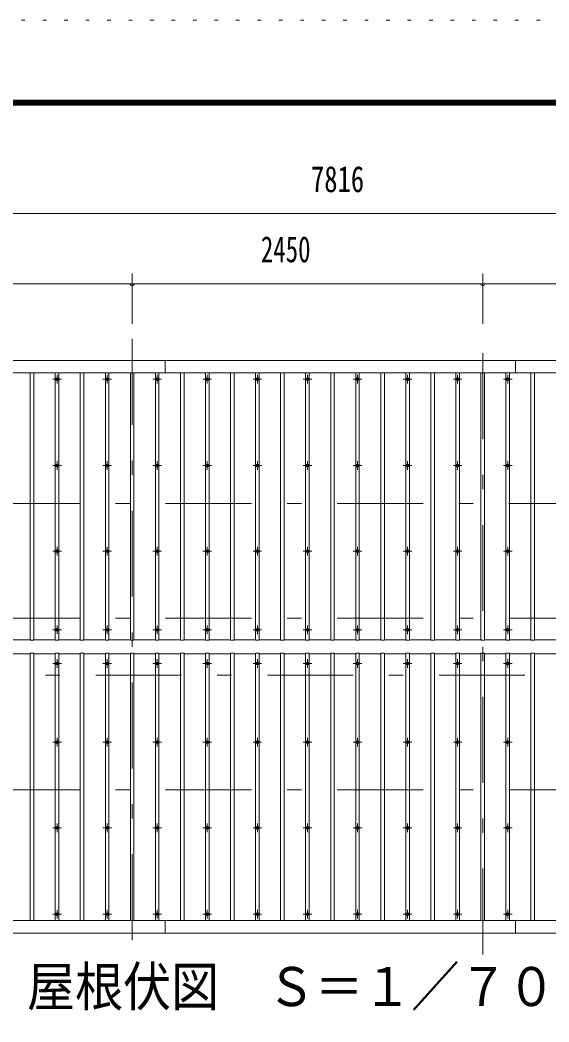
# Model space of a CAD drawing. Units: millimetres, scale not verified, with parts at other scales. Extents: x -32469 to 32469, y -14700 to 14700.
# Drawn here: x -3421 to 276, y 7701 to 14700 of the extents above; entities that cross this region are included whole.
import ezdxf
from ezdxf.enums import TextEntityAlignment as Align

# ---------------------------------------------------------------- set-up
doc = ezdxf.new("R2010")
doc.units = ezdxf.units.MM
doc.header["$LTSCALE"] = 50
doc.linetypes.add('USER3', pattern=[24, 12, -5, 2, -5])
doc.linetypes.add('USER4', pattern=[3, 0.5, -2.5])
for name, color, linetype, lineweight in [('0-2_1-0BOLD', 7, 'Continuous', 18), ('0-3_1-2CENTER', 3, 'USER3', 18), ('0-4_1-4THIN', 4, 'Continuous', 18), ('0-5_1-5DIM', 3, 'Continuous', 18), ('0-C_F-F', 5, 'Continuous', 18), ('0-D_F-E_J_ADD', 3, 'USER4', 18)]:
    doc.layers.add(name, color=color, linetype=linetype, lineweight=lineweight)
doc.styles.add('ＭＳ ゴシック', font='')
doc.styles.get('ＭＳ ゴシック').set_extended_font_data('MS Gothic')

msp = doc.modelspace()

# ---------------------------------------------------------------- linework, layer by layer
at = {"layer": '0-2_1-0BOLD'}
for p, q in [((-2406.94, 12236.05), (-2406.94, 12322.54)), ((43.05, 12236.05), (43.05, 12322.54)), ((-4969.94, 12236.05), (2846.05, 12236.05)), ((2846.05, 8409.03), (-4969.94, 8409.03)), ((-2406.94, 8409.03), (-2406.94, 8322.54)), ((43.05, 8409.03), (43.05, 8322.54))]:
    msp.add_line(p, q, dxfattribs=at)
for points in [[(2846.05, 12322.54), (-4969.94, 12322.54), (-4969.94, 10367.39), (-4929.94, 10367.39), (-4929.94, 12236.05)], [(-4929.94, 8409.03), (-4929.94, 10277.69), (-4969.94, 10277.69), (-4969.94, 8322.54), (2846.05, 8322.54)]]:
    msp.add_lwpolyline(points, dxfattribs=at)
for centre in [(-3161.94, 12191.11), (-2811.94, 12191.11), (-2461.94, 12191.11), (-2111.94, 12191.11), (-1761.94, 12191.11), (-1411.94, 12191.11), (-1061.94, 12191.11), (-711.94, 12191.11), (-361.94, 12191.11), (-11.94, 12191.11), (-3161.94, 11587.41), (-2811.94, 11587.41), (-2461.94, 11587.41), (-2111.94, 11587.41), (-1761.94, 11587.41), (-1411.94, 11587.41), (-1061.94, 11587.41), (-711.94, 11587.41), (-361.94, 11587.41), (-11.94, 11587.41), (-3161.94, 10989.62), (-2811.94, 10989.62), (-2461.94, 10989.62), (-2111.94, 10989.62), (-1761.94, 10989.62), (-1411.94, 10989.62), (-1061.94, 10989.62), (-711.94, 10989.62), (-361.94, 10989.62), (-11.94, 10989.62), (-3161.94, 10439.93), (-2811.94, 10439.93), (-2461.94, 10439.93), (-2111.94, 10439.93), (-1761.94, 10439.93), (-1411.94, 10439.93), (-1061.94, 10439.93), (-711.94, 10439.93), (-361.94, 10439.93), (-11.94, 10439.93), (-3161.94, 10205.15), (-2811.94, 10205.15), (-2461.94, 10205.15), (-2111.94, 10205.15), (-1761.94, 10205.15), (-1411.94, 10205.15), (-1061.94, 10205.15), (-711.94, 10205.15), (-361.94, 10205.15), (-11.94, 10205.15), (-3161.94, 9655.46), (-2811.94, 9655.46), (-2461.94, 9655.46), (-2111.94, 9655.46), (-1761.94, 9655.46), (-1411.94, 9655.46), (-1061.94, 9655.46), (-711.94, 9655.46), (-361.94, 9655.46), (-11.94, 9655.46), (-3161.94, 9057.68), (-2811.94, 9057.68), (-2461.94, 9057.68), (-2111.94, 9057.68), (-1761.94, 9057.68), (-1411.94, 9057.68), (-1061.94, 9057.68), (-711.94, 9057.68), (-361.94, 9057.68), (-11.94, 9057.68), (-3161.94, 8453.97), (-2811.94, 8453.97), (-2461.94, 8453.97), (-2111.94, 8453.97), (-1761.94, 8453.97), (-1411.94, 8453.97), (-1061.94, 8453.97), (-711.94, 8453.97), (-361.94, 8453.97), (-11.94, 8453.97)]:
    msp.add_circle(centre, 10, dxfattribs=at)
at = {"layer": '0-3_1-2CENTER'}
for p, q in [((-2636.94, 12472.55), (-2636.94, 8172.54)), ((-186.94, 8172.54), (-186.94, 12472.55)), ((-3131.95, 12191.11), (-3191.94, 12191.11)), ((-3161.94, 12221.12), (-3161.94, 12161.11)), ((-2781.95, 12191.11), (-2841.94, 12191.11)), ((-2811.94, 12221.12), (-2811.94, 12161.11)), ((-2491.94, 12191.11), (-2431.95, 12191.11)), ((-2461.94, 12221.12), (-2461.94, 12161.11)), ((-2081.95, 12191.11), (-2141.94, 12191.11)), ((-2111.94, 12221.12), (-2111.94, 12161.11)), ((-1791.94, 12191.11), (-1731.95, 12191.11)), ((-1761.94, 12221.12), (-1761.94, 12161.11)), ((-1441.94, 12191.11), (-1381.95, 12191.11)), ((-1411.94, 12221.12), (-1411.94, 12161.11)), ((-1091.94, 12191.11), (-1031.95, 12191.11)), ((-1061.94, 12221.12), (-1061.94, 12161.11)), ((-741.94, 12191.11), (-681.95, 12191.11)), ((-711.94, 12221.12), (-711.94, 12161.11)), ((-391.94, 12191.11), (-331.95, 12191.11)), ((-361.94, 12221.12), (-361.94, 12161.11)), ((18.05, 12191.11), (-41.94, 12191.11)), ((-11.94, 12221.12), (-11.94, 12161.11)), ((-3191.94, 11587.41), (-3131.94, 11587.41)), ((-3161.94, 11617.41), (-3161.94, 11557.41)), ((-2841.94, 11587.41), (-2781.95, 11587.41)), ((-2811.94, 11557.41), (-2811.94, 11617.41)), ((-2431.95, 11587.41), (-2491.94, 11587.41)), ((-2461.94, 11617.41), (-2461.94, 11557.41)), ((-2141.94, 11587.41), (-2081.94, 11587.41)), ((-2111.94, 11557.41), (-2111.94, 11617.41)), ((-1791.94, 11587.41), (-1731.94, 11587.41)), ((-1761.94, 11617.41), (-1761.94, 11557.41)), ((-1441.94, 11587.41), (-1381.94, 11587.41)), ((-1411.94, 11557.41), (-1411.94, 11617.41)), ((-1031.95, 11587.41), (-1091.94, 11587.41)), ((-1061.94, 11617.41), (-1061.94, 11557.41)), ((-741.94, 11587.41), (-681.94, 11587.41)), ((-711.94, 11557.41), (-711.94, 11617.41)), ((-331.95, 11587.41), (-391.94, 11587.41)), ((-361.94, 11617.41), (-361.94, 11557.41)), ((-41.94, 11587.41), (18.06, 11587.41)), ((-11.94, 11557.41), (-11.94, 11617.41)), ((2996.05, 11322.54), (-5291.94, 11322.54)), ((-3131.94, 10989.62), (-3191.94, 10989.62)), ((-3161.94, 10959.62), (-3161.94, 11019.63)), ((-2781.95, 10989.62), (-2841.94, 10989.62)), ((-2811.94, 11019.63), (-2811.94, 10959.62)), ((-2431.95, 10989.62), (-2491.94, 10989.62)), ((-2461.94, 10959.62), (-2461.94, 11019.63)), ((-2141.94, 10989.62), (-2081.94, 10989.62)), ((-2111.94, 11019.63), (-2111.94, 10959.62)), ((-1731.94, 10989.62), (-1791.94, 10989.62)), ((-1761.94, 10959.62), (-1761.94, 11019.63)), ((-1381.94, 10989.62), (-1441.94, 10989.62)), ((-1411.94, 11019.63), (-1411.94, 10959.62)), ((-1031.95, 10989.62), (-1091.94, 10989.62)), ((-1061.94, 10959.62), (-1061.94, 11019.63)), ((-681.94, 10989.62), (-741.94, 10989.62)), ((-711.94, 11019.63), (-711.94, 10959.62)), ((-331.95, 10989.62), (-391.94, 10989.62)), ((-361.94, 10959.62), (-361.94, 11019.63)), ((18.06, 10989.62), (-41.94, 10989.62)), ((-11.94, 11019.63), (-11.94, 10959.62)), ((2996.05, 10522.54), (-5291.94, 10522.54)), ((-3191.94, 10439.93), (-3131.94, 10439.93)), ((-3161.94, 10409.93), (-3161.94, 10469.93)), ((-2841.94, 10439.93), (-2781.95, 10439.93)), ((-2811.94, 10409.93), (-2811.94, 10469.93)), ((-2491.94, 10439.93), (-2431.95, 10439.93)), ((-2461.94, 10409.93), (-2461.94, 10469.93)), ((-2141.94, 10439.93), (-2081.94, 10439.93)), ((-2111.94, 10409.93), (-2111.94, 10469.93)), ((-1791.94, 10439.93), (-1731.94, 10439.93)), ((-1761.94, 10409.93), (-1761.94, 10469.93)), ((-1441.94, 10439.93), (-1381.94, 10439.93)), ((-1411.94, 10409.93), (-1411.94, 10469.93)), ((-1091.94, 10439.93), (-1031.95, 10439.93)), ((-1061.94, 10409.93), (-1061.94, 10469.93)), ((-741.94, 10439.93), (-681.94, 10439.93)), ((-711.94, 10409.93), (-711.94, 10469.93)), ((-391.94, 10439.93), (-331.95, 10439.93)), ((-361.94, 10409.93), (-361.94, 10469.93)), ((-41.94, 10439.93), (18.06, 10439.93)), ((-11.94, 10409.93), (-11.94, 10469.93)), ((-3161.94, 10235.15), (-3161.94, 10175.15)), ((-2811.94, 10235.15), (-2811.94, 10175.15)), ((-2461.94, 10235.15), (-2461.94, 10175.15)), ((-2111.94, 10235.15), (-2111.94, 10175.15)), ((-1761.94, 10235.15), (-1761.94, 10175.15)), ((-1411.94, 10235.15), (-1411.94, 10175.15)), ((-1061.94, 10235.15), (-1061.94, 10175.15)), ((-711.94, 10235.15), (-711.94, 10175.15)), ((-361.94, 10235.15), (-361.94, 10175.15)), ((-11.94, 10235.15), (-11.94, 10175.15)), ((-3191.94, 10205.15), (-3131.94, 10205.15)), ((-2841.94, 10205.15), (-2781.95, 10205.15)), ((-2431.95, 10205.15), (-2491.94, 10205.15)), ((-2141.94, 10205.15), (-2081.94, 10205.15)), ((-1791.94, 10205.15), (-1731.94, 10205.15)), ((-1441.94, 10205.15), (-1381.94, 10205.15)), ((-1031.95, 10205.15), (-1091.94, 10205.15)), ((-741.94, 10205.15), (-681.94, 10205.15)), ((-331.95, 10205.15), (-391.94, 10205.15)), ((-41.94, 10205.15), (18.06, 10205.15)), ((-5291.94, 10122.54), (2996.05, 10122.54)), ((-3161.94, 9685.46), (-3161.94, 9625.46)), ((-2811.94, 9625.46), (-2811.94, 9685.46)), ((-2461.94, 9685.46), (-2461.94, 9625.46)), ((-2111.94, 9625.46), (-2111.94, 9685.46)), ((-1761.94, 9685.46), (-1761.94, 9625.46)), ((-1411.94, 9625.46), (-1411.94, 9685.46)), ((-1061.94, 9685.46), (-1061.94, 9625.46)), ((-711.94, 9625.46), (-711.94, 9685.46)), ((-361.94, 9685.46), (-361.94, 9625.46)), ((-11.94, 9625.46), (-11.94, 9685.46)), ((-3191.94, 9655.46), (-3131.94, 9655.46)), ((-2841.94, 9655.46), (-2781.95, 9655.46)), ((-2491.94, 9655.46), (-2431.95, 9655.46)), ((-2141.94, 9655.46), (-2081.94, 9655.46)), ((-1791.94, 9655.46), (-1731.94, 9655.46)), ((-1441.94, 9655.46), (-1381.94, 9655.46)), ((-1091.94, 9655.46), (-1031.95, 9655.46)), ((-741.94, 9655.46), (-681.94, 9655.46)), ((-391.94, 9655.46), (-331.95, 9655.46)), ((-41.94, 9655.46), (18.06, 9655.46)), ((2996.05, 9322.54), (-5291.94, 9322.54)), ((-3131.94, 9057.68), (-3191.94, 9057.68)), ((-3161.94, 9087.67), (-3161.94, 9027.67)), ((-2841.94, 9057.68), (-2781.95, 9057.68)), ((-2811.94, 9027.67), (-2811.94, 9087.67)), ((-2431.95, 9057.68), (-2491.94, 9057.68)), ((-2461.94, 9087.67), (-2461.94, 9027.67)), ((-2141.94, 9057.68), (-2081.94, 9057.68)), ((-2111.94, 9027.67), (-2111.94, 9087.67)), ((-1731.94, 9057.68), (-1791.94, 9057.68)), ((-1761.94, 9087.67), (-1761.94, 9027.67)), ((-1441.94, 9057.68), (-1381.94, 9057.68)), ((-1411.94, 9027.67), (-1411.94, 9087.67)), ((-1031.95, 9057.68), (-1091.94, 9057.68)), ((-1061.94, 9087.67), (-1061.94, 9027.67)), ((-741.94, 9057.68), (-681.94, 9057.68)), ((-711.94, 9027.67), (-711.94, 9087.67)), ((-331.95, 9057.68), (-391.94, 9057.68)), ((-361.94, 9087.67), (-361.94, 9027.67)), ((-41.94, 9057.68), (18.06, 9057.68)), ((-11.94, 9027.67), (-11.94, 9087.67)), ((-3161.94, 8423.96), (-3161.94, 8483.97)), ((-2811.94, 8423.96), (-2811.94, 8483.97)), ((-2461.94, 8423.96), (-2461.94, 8483.97)), ((-2111.94, 8423.96), (-2111.94, 8483.97)), ((-1761.94, 8423.96), (-1761.94, 8483.97)), ((-1411.94, 8423.96), (-1411.94, 8483.97)), ((-1061.94, 8423.96), (-1061.94, 8483.97)), ((-711.94, 8423.96), (-711.94, 8483.97)), ((-361.94, 8423.96), (-361.94, 8483.97)), ((-11.94, 8423.96), (-11.94, 8483.97)), ((-3131.95, 8453.97), (-3191.94, 8453.97)), ((-2781.95, 8453.97), (-2841.94, 8453.97)), ((-2491.94, 8453.97), (-2431.95, 8453.97)), ((-2081.95, 8453.97), (-2141.94, 8453.97)), ((-1791.94, 8453.97), (-1731.95, 8453.97)), ((-1441.94, 8453.97), (-1381.95, 8453.97)), ((-1091.94, 8453.97), (-1031.95, 8453.97)), ((-741.94, 8453.97), (-681.95, 8453.97)), ((-331.95, 8453.97), (-391.94, 8453.97)), ((18.05, 8453.97), (-41.94, 8453.97))]:
    msp.add_line(p, q, dxfattribs=at)
at = {"layer": '0-4_1-4THIN'}
for p, q in [((-3499.44, 10371.64), (-3349.44, 10371.64)), ((-3324.44, 10371.64), (-3174.44, 10371.64)), ((-3149.44, 10371.64), (-2999.44, 10371.64)), ((-2974.44, 10371.64), (-2824.44, 10371.64)), ((-2799.44, 10371.64), (-2649.44, 10371.64)), ((-2624.44, 10371.64), (-2474.44, 10371.64)), ((-2449.44, 10371.64), (-2299.44, 10371.64)), ((-2274.44, 10371.64), (-2124.44, 10371.64)), ((-2099.44, 10371.64), (-1949.44, 10371.64)), ((-1924.44, 10371.64), (-1774.44, 10371.64)), ((-1749.44, 10371.64), (-1599.44, 10371.64)), ((-1574.44, 10371.64), (-1424.44, 10371.64)), ((-1399.44, 10371.64), (-1249.44, 10371.64)), ((-1224.44, 10371.64), (-1074.44, 10371.64)), ((-1049.44, 10371.64), (-899.44, 10371.64)), ((-874.44, 10371.64), (-724.44, 10371.64)), ((-699.44, 10371.64), (-549.44, 10371.64)), ((-524.44, 10371.64), (-374.44, 10371.64)), ((-349.44, 10371.64), (-199.44, 10371.64)), ((-174.44, 10371.64), (-24.44, 10371.64)), ((0.56, 10371.64), (150.56, 10371.64)), ((175.56, 10371.64), (325.56, 10371.64)), ((-3349.44, 10273.44), (-3499.44, 10273.44)), ((-3174.44, 10273.44), (-3324.44, 10273.44)), ((-2999.44, 10273.44), (-3149.44, 10273.44)), ((-2824.44, 10273.44), (-2974.44, 10273.44)), ((-2649.44, 10273.44), (-2799.44, 10273.44)), ((-2474.44, 10273.44), (-2624.44, 10273.44)), ((-2299.44, 10273.44), (-2449.44, 10273.44)), ((-2124.44, 10273.44), (-2274.44, 10273.44)), ((-1949.44, 10273.44), (-2099.44, 10273.44)), ((-1774.44, 10273.44), (-1924.44, 10273.44)), ((-1599.44, 10273.44), (-1749.44, 10273.44)), ((-1424.44, 10273.44), (-1574.44, 10273.44)), ((-1249.44, 10273.44), (-1399.44, 10273.44)), ((-1074.44, 10273.44), (-1224.44, 10273.44)), ((-899.44, 10273.44), (-1049.44, 10273.44)), ((-724.44, 10273.44), (-874.44, 10273.44)), ((-549.44, 10273.44), (-699.44, 10273.44)), ((-374.44, 10273.44), (-524.44, 10273.44)), ((-199.44, 10273.44), (-349.44, 10273.44)), ((-24.44, 10273.44), (-174.44, 10273.44)), ((150.56, 10273.44), (0.56, 10273.44)), ((325.56, 10273.44), (175.56, 10273.44))]:
    msp.add_line(p, q, dxfattribs=at)
for points in [[(-3349.44, 12236.05), (-3349.44, 10367.39), (-3324.44, 10367.39), (-3324.44, 12236.05)], [(-3174.44, 12236.05), (-3174.44, 10367.39), (-3149.44, 10367.39), (-3149.44, 12236.05)], [(-2999.44, 12236.05), (-2999.44, 10367.39), (-2974.44, 10367.39), (-2974.44, 12236.05)], [(-2824.44, 12236.05), (-2824.44, 10367.39), (-2799.44, 10367.39), (-2799.44, 12236.05)], [(-2649.44, 12236.05), (-2649.44, 10367.39), (-2624.44, 10367.39), (-2624.44, 12236.05)], [(-2474.44, 12236.05), (-2474.44, 10367.39), (-2449.44, 10367.39), (-2449.44, 12236.05)], [(-2299.44, 12236.05), (-2299.44, 10367.39), (-2274.44, 10367.39), (-2274.44, 12236.05)], [(-2124.44, 12236.05), (-2124.44, 10367.39), (-2099.44, 10367.39), (-2099.44, 12236.05)], [(-1949.44, 12236.05), (-1949.44, 10367.39), (-1924.44, 10367.39), (-1924.44, 12236.05)], [(-1774.44, 12236.05), (-1774.44, 10367.39), (-1749.44, 10367.39), (-1749.44, 12236.05)], [(-1599.44, 12236.05), (-1599.44, 10367.39), (-1574.44, 10367.39), (-1574.44, 12236.05)], [(-1424.44, 12236.05), (-1424.44, 10367.39), (-1399.44, 10367.39), (-1399.44, 12236.05)], [(-1249.44, 12236.05), (-1249.44, 10367.39), (-1224.44, 10367.39), (-1224.44, 12236.05)], [(-1074.44, 12236.05), (-1074.44, 10367.39), (-1049.44, 10367.39), (-1049.44, 12236.05)], [(-899.44, 12236.05), (-899.44, 10367.39), (-874.44, 10367.39), (-874.44, 12236.05)], [(-724.44, 12236.05), (-724.44, 10367.39), (-699.44, 10367.39), (-699.44, 12236.05)], [(-549.44, 12236.05), (-549.44, 10367.39), (-524.44, 10367.39), (-524.44, 12236.05)], [(-374.44, 12236.05), (-374.44, 10367.39), (-349.44, 10367.39), (-349.44, 12236.05)], [(-199.44, 12236.05), (-199.44, 10367.39), (-174.44, 10367.39), (-174.44, 12236.05)], [(-24.44, 12236.05), (-24.44, 10367.39), (0.56, 10367.39), (0.56, 12236.05)], [(150.56, 12236.05), (150.56, 10367.39), (175.56, 10367.39), (175.56, 12236.05)], [(-3324.44, 8409.03), (-3324.44, 10277.69), (-3349.44, 10277.69), (-3349.44, 8409.03)], [(-3149.44, 8409.03), (-3149.44, 10277.69), (-3174.44, 10277.69), (-3174.44, 8409.03)], [(-2974.44, 8409.03), (-2974.44, 10277.69), (-2999.44, 10277.69), (-2999.44, 8409.03)], [(-2799.44, 8409.03), (-2799.44, 10277.69), (-2824.44, 10277.69), (-2824.44, 8409.03)], [(-2624.44, 8409.03), (-2624.44, 10277.69), (-2649.44, 10277.69), (-2649.44, 8409.03)], [(-2449.44, 8409.03), (-2449.44, 10277.69), (-2474.44, 10277.69), (-2474.44, 8409.03)], [(-2274.44, 8409.03), (-2274.44, 10277.69), (-2299.44, 10277.69), (-2299.44, 8409.03)], [(-2099.44, 8409.03), (-2099.44, 10277.69), (-2124.44, 10277.69), (-2124.44, 8409.03)], [(-1924.44, 8409.03), (-1924.44, 10277.69), (-1949.44, 10277.69), (-1949.44, 8409.03)], [(-1749.44, 8409.03), (-1749.44, 10277.69), (-1774.44, 10277.69), (-1774.44, 8409.03)], [(-1574.44, 8409.03), (-1574.44, 10277.69), (-1599.44, 10277.69), (-1599.44, 8409.03)], [(-1399.44, 8409.03), (-1399.44, 10277.69), (-1424.44, 10277.69), (-1424.44, 8409.03)], [(-1224.44, 8409.03), (-1224.44, 10277.69), (-1249.44, 10277.69), (-1249.44, 8409.03)], [(-1049.44, 8409.03), (-1049.44, 10277.69), (-1074.44, 10277.69), (-1074.44, 8409.03)], [(-874.44, 8409.03), (-874.44, 10277.69), (-899.44, 10277.69), (-899.44, 8409.03)], [(-699.44, 8409.03), (-699.44, 10277.69), (-724.44, 10277.69), (-724.44, 8409.03)], [(-524.44, 8409.03), (-524.44, 10277.69), (-549.44, 10277.69), (-549.44, 8409.03)], [(-349.44, 8409.03), (-349.44, 10277.69), (-374.44, 10277.69), (-374.44, 8409.03)], [(-174.44, 8409.03), (-174.44, 10277.69), (-199.44, 10277.69), (-199.44, 8409.03)], [(0.56, 8409.03), (0.56, 10277.69), (-24.44, 10277.69), (-24.44, 8409.03)], [(175.56, 8409.03), (175.56, 10277.69), (150.56, 10277.69), (150.56, 8409.03)]]:
    msp.add_lwpolyline(points, dxfattribs=at)
at = {"layer": '0-5_1-5DIM'}
for p, q in [((-4969.94, 13348.35), (2846.06, 13348.35)), ((-2636.94, 12928.35), (-2636.94, 12578.35)), ((-186.94, 12578.35), (-186.94, 12928.35)), ((3395.56, 12858.35), (-5519.44, 12858.35)), ((-2622.94, 12858.35), (-2650.94, 12858.35)), ((-172.94, 12858.35), (-200.94, 12858.35))]:
    msp.add_line(p, q, dxfattribs=at)
for centre in [(-2636.94, 12858.35), (-186.94, 12858.35)]:
    msp.add_arc(centre, 14, 180, 0, dxfattribs=at)
at = {"layer": '0-C_F-F'}
for points in [[(31768.6, 14140), (31768.6, -14000), (-8411.4, -14000), (-8411.4, 14140)], [(31765.1, 14136.5), (-8407.9, 14136.5), (-8407.9, -13996.5), (31765.1, -13996.5)], [(31761.6, 14133), (31761.6, -13993), (-8404.4, -13993), (-8404.4, 14133)], [(31758.1, 14129.5), (31758.1, -13989.5), (-8400.9, -13989.5), (-8400.9, 14129.5)], [(31754.6, 14126), (31754.6, -13986), (-8397.4, -13986), (-8397.4, 14126)], [(31751.1, 14122.5), (31751.1, -13982.5), (-8393.9, -13982.5), (-8393.9, 14122.5)], [(31747.6, 14119), (-8390.4, 14119), (-8390.4, -13979), (31747.6, -13979)], [(31744.1, 14115.5), (-8386.9, 14115.5), (-8386.9, -13975.5), (31744.1, -13975.5)], [(31740.6, 14112), (31740.6, -13972), (-8383.4, -13972), (-8383.4, 14112)], [(31737.1, 14108.5), (-8379.9, 14108.5), (-8379.9, -13968.5), (31737.1, -13968.5)], [(31733.6, 14105), (31733.6, -13965), (-8376.4, -13965), (-8376.4, 14105)]]:
    msp.add_lwpolyline(points, close=True, dxfattribs=at)
at = {"layer": '0-D_F-E_J_ADD', "color": 5}
msp.add_lwpolyline([(32468.6, 14700), (32468.6, -14700), (-9111.4, -14700), (-9111.4, 14700)], close=True, dxfattribs=at)

# ---------------------------------------------------------------- texts
at = {"layer": '0-5_1-5DIM', "color": 7, "style": 'ＭＳ ゴシック'}
for s, height, width, p in [('7816', 182.3, 0.75, (-1387.44, 13443.22)), ('2450', 182.3, 0.7, (-1737.44, 12953.22)), ('屋根伏図\u3000Ｓ＝１／７０', 273.5, 0.9, (-3371.94, 7729.85))]:
    msp.add_text(s, height=height, dxfattribs=dict(at, width=width)).set_placement(p, align=Align.BOTTOM_LEFT)

doc.saveas('drawing.dxf')
